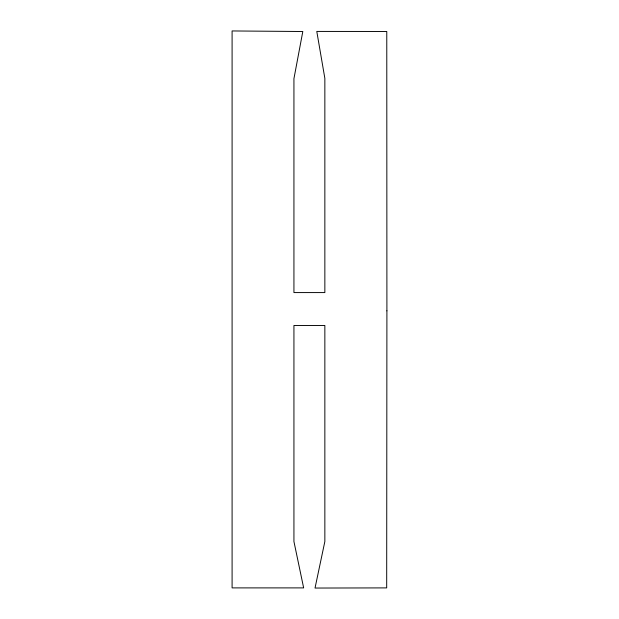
<?xml version="1.0" encoding="UTF-8"?>
<svg xmlns="http://www.w3.org/2000/svg" width="619" height="619" viewBox="0 0 619 619"><rect width="100%" height="100%" fill="white"/><g stroke="black" fill="none" stroke-linecap="round" stroke-linejoin="round"><path stroke-width="0.93" d="M386.906 310.846L386.689 587.895L315.025 588.05L324.851 541.517L324.851 325.47L293.932 325.47L293.932 541.517L303.65 587.895L232.094 587.895L232.094 30.95L302.807 31.507L293.932 78.659L293.932 292.578L324.851 292.578L324.851 78.342L316.789 31.422L386.774 31.476L386.906 310.846"/></g></svg>
